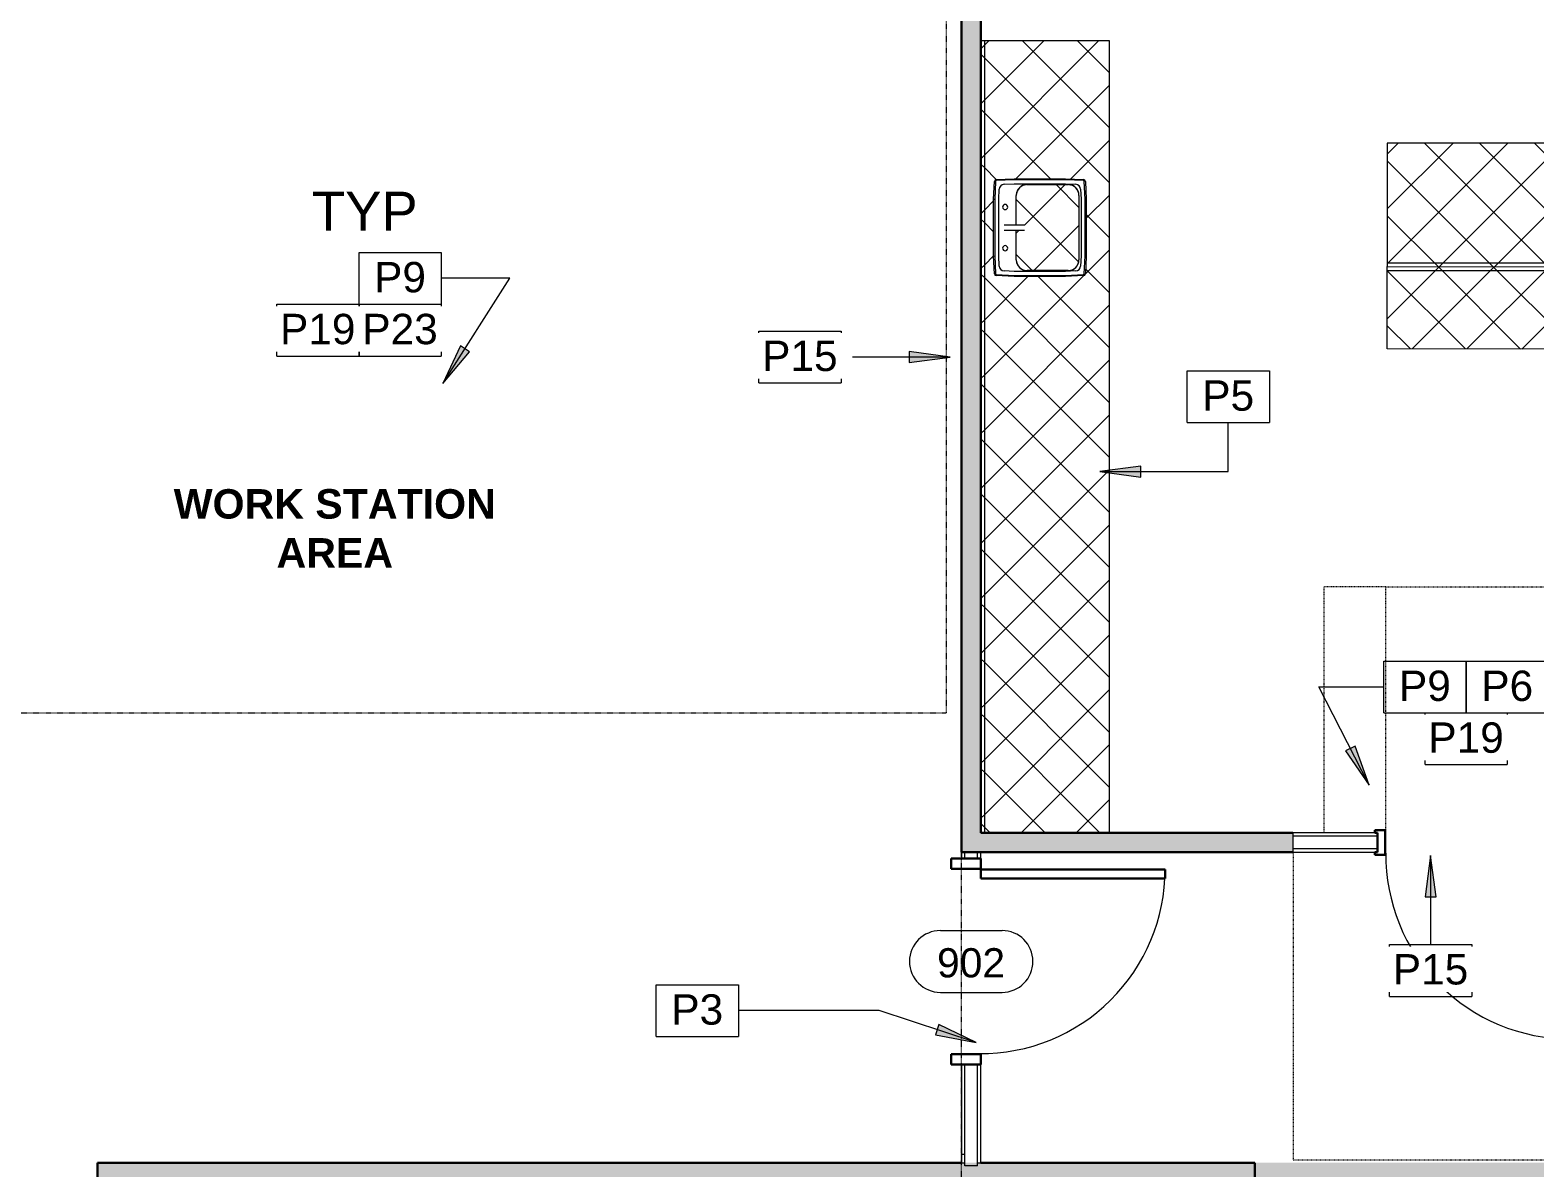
# Model space of a CAD drawing. Header units: inches. Extents: x 920 to 3181, y -644 to 1788.
# Drawn here: x 2166.4 to 2459, y 1256.9 to 1478 of the extents above; entities that cross this region are included whole.
import ezdxf

# ---------------------------------------------------------------- set-up
doc = ezdxf.new("R2010")
doc.units = ezdxf.units.IN
doc.header["$MEASUREMENT"] = 0
for name, pattern in [('Dash', [0.25, 0.125, -0.125]), ('Dash 1_16_', [0.125, 0.0625, -0.0625]), ('Dash 1_32_', [0.0625, 0.03125, -0.03125])]:
    doc.linetypes.add(name, pattern=pattern)
for name, color, linetype, lineweight in [('A-ANNO-KEYN', 231, 'Continuous', 9), ('A-AREA-IDEN', 2, 'Continuous', 9), ('A-DETL', 90, 'Continuous', 9), ('A-DETL-GENF', 92, 'Continuous', 9), ('A-DOOR', 31, 'Continuous', 18), ('A-DOOR-FRAM', 31, 'Continuous', 30), ('A-DOOR-IDEN', 31, 'Continuous', 9), ('A-GENM', 13, 'Dash', 9), ('A-WALL', 113, 'Continuous', 13), ('A-WALL-PATT', 111, 'Continuous', 18), ('G-ANNO-TEXT', 231, 'Continuous', 9), ('I-WALL', 2, 'Continuous', 18), ('P-SANR-FIXT', 6, 'Continuous', 18), ('Q-CASE', 31, 'Continuous', 18)]:
    doc.layers.add(name, color=color, linetype=linetype, lineweight=lineweight)
doc.styles.add('Arial_2', font='arial.ttf', dxfattribs={"height": 5.901198})
doc.styles.add('Swis721 Lt BT_1', font='swissl.ttf', dxfattribs={"height": 5.676425})
doc.styles.add('Swis721 Lt BT_2', font='swissl.ttf', dxfattribs={"height": 7.568567})
doc.styles.add('Swis721 Lt BT_B', font='', dxfattribs={"height": 5.72265})
doc.styles.get('Swis721 Lt BT_B').set_extended_font_data('Swis721 Lt BT', bold=True)
pattern_1 = [(315, (20.989, 961), (5.341485, 5.341485), []), (45, (20.989, 961), (-5.341485, 5.341485), [])]
pattern_2 = [(0, (1390.251, 0), (20.48, 5.12), [0.845, -14.515, 0.845, -14.515, -81.92]), (0, (1390.251, 0), (20.48, 5.12), [-30.72, 0.845, -29.875, 0.845, -14.515, -35.84]), (0, (1390.251, 0), (20.48, 5.12), [-76.8, 0.845, -9.395, 0.845, -24.755]), (120, (1397.931, 2.56), (-14.67405, 15.1762), [0.845, -14.515, 0.845, -14.515, -81.92]), (120, (1397.931, 2.56), (-14.67405, 15.1762), [-30.72, 0.845, -29.875, 0.845, -14.515, -35.84]), (120, (1397.931, 2.56), (-14.67405, 15.1762), [-76.8, 0.845, -9.395, 0.845, -24.755]), (240, (1400.491, 12.8), (-5.80595, -20.2962), [0.845, -14.515, 0.845, -14.515, -81.92]), (240, (1400.491, 12.8), (-5.80595, -20.2962), [-30.72, 0.845, -29.875, 0.845, -14.515, -35.84]), (240, (1400.491, 12.8), (-5.80595, -20.2962), [-76.8, 0.845, -9.395, 0.845, -24.755])]

# ---------------------------------------------------------------- blocks, each defined once
blk = doc.blocks.new('C-Counter Top - ADJ HEIGHT-4930316-FIRST FLOOR CONSTRUCTION PLAN')
at = {"layer": 'Q-CASE', "lineweight": 9}
h = blk.add_hatch(dxfattribs=at)
h.set_pattern_fill('FP_5', color=256, style=0, pattern_type=2)
h.set_pattern_definition(pattern_1)
h.paths.add_polyline_path([(-47.26, -0.75), (106.68, -0.75), (106.68, 0), (-47.26, 0)], flags=0)
h = blk.add_hatch(dxfattribs=at)
h.set_pattern_fill('FP_5', color=256, style=0, pattern_type=2)
h.set_pattern_definition(pattern_1)
h.paths.add_polyline_path([(-47.26, -0.75), (-47.26, -25), (106.68, -25), (106.68, -0.75), (33.84, -0.75)], flags=0)
h.paths.add_polyline_path([(60.88, -6.51), (61.04, -2.99), (61.15, -2.74), (61.41, -2.63), (64.87, -2.48), (75.9, -2.48), (79.37, -2.63), (79.62, -2.74), (79.73, -3), (79.88, -6.52), (79.88, -16.44), (79.73, -19.97), (79.62, -20.21), (79.36, -20.32), (75.41, -20.48), (64.87, -20.48), (61.4, -20.32), (61.15, -20.21), (61.04, -19.96), (60.88, -16.44), (60.88, -6.52)], flags=0)
h.paths.add_polyline_path([(62.04, -16.44), (62.04, -16.98), (62.21, -17.78), (62.32, -17.96), (62.65, -18.46), (63.38, -18.92), (63.42, -18.93), (64.13, -19.08), (76.63, -19.08), (77.44, -18.9), (77.62, -18.79), (78.13, -18.44), (78.57, -17.73), (78.59, -17.69), (78.73, -16.98), (78.73, -8.98), (78.55, -8.17), (78.45, -7.99), (78.12, -7.49), (77.39, -7.04), (77.35, -7.02), (76.63, -6.88), (70.86, -6.88), (70.88, -7.87), (70.86, -8.38), (70.87, -8.38), (70.88, -8.57), (70.85, -8.68), (70.77, -8.82), (70.67, -8.91), (70.56, -8.97), (70.51, -8.99), (70.38, -9.01), (70.15, -8.95), (70.04, -8.88), (69.98, -8.79), (69.92, -8.68), (69.89, -8.57), (69.89, -8.48), (69.9, -8.38), (69.89, -8.23), (69.89, -7.73), (69.89, -6.88), (64.13, -6.88), (63.33, -7.06), (63.15, -7.16), (62.65, -7.49), (62.2, -8.22), (62.18, -8.27), (62.04, -8.98), (62.04, -12.27)], flags=0)
for p, q in [((106.68, -0.75), (106.68, 0)), ((-47.26, -0.75), (106.68, -0.75)), ((106.68, -25), (106.68, -0.75)), ((-47.26, -25), (106.68, -25))]:
    blk.add_line(p, q, dxfattribs=at)
blk = doc.blocks.new('P-Sink-Rectangular - PSR1918-3060176-FIRST FLOOR CONSTRUCTION PLAN')
at = {"layer": 'P-SANR-FIXT', "lineweight": 9}
for p, q in [((-8.99, 8.84), (-5.52, 9)), ((-5.51, 8.78), (-8.98, 8.63)), ((-5.52, 9), (5.52, 9)), ((-5.52, 9), (-5.51, 8.78)), ((5.51, 8.78), (-5.51, 8.78)), ((5.52, 9), (5.51, 8.78)), ((8.98, 8.63), (5.51, 8.78)), ((5.52, 9), (8.99, 8.84)), ((-9.5, 4.97), (-9.34, 8.49)), ((-9.13, 8.48), (-9.28, 4.96)), ((-8.5, 5.01), (-8.42, 6.97)), ((-7.47, 7.92), (-5.51, 8)), ((-5.51, 8), (5.51, 8)), ((5.51, 8), (7.47, 7.92)), ((8.42, 6.97), (8.5, 5.01)), ((9.28, 4.96), (9.13, 8.48)), ((9.34, 8.49), (9.5, 4.97)), ((-9.5, 4.97), (-9.28, 4.96)), ((-9.5, -4.97), (-9.5, 4.97)), ((-9.28, 4.96), (-9.28, -4.96)), ((-8.5, -5.01), (-8.5, 5.01)), ((-6.25, 4.6), (-0.49, 4.6)), ((-6.25, 4.6), (-0.49, 4.6)), ((0.48, 4.6), (6.25, 4.6)), ((0.48, 4.6), (6.25, 4.6)), ((8.5, 5.01), (8.5, -5.01)), ((9.5, 4.97), (9.28, 4.96)), ((9.28, -4.96), (9.28, 4.96)), ((9.5, 4.97), (9.5, -4.97)), ((-8.35, -5.5), (-8.35, 2.5)), ((-8.35, -5.5), (-8.35, 2.5)), ((8.35, 2.5), (8.35, -5.5)), ((8.35, 2.5), (8.35, -5.5)), ((-9.5, -4.97), (-9.28, -4.96)), ((-9.34, -8.49), (-9.5, -4.97)), ((-9.28, -4.96), (-9.13, -8.48)), ((-8.42, -6.97), (-8.5, -5.01)), ((8.5, -5.01), (8.42, -6.97)), ((9.13, -8.48), (9.28, -4.96)), ((9.5, -4.97), (9.28, -4.96)), ((9.5, -4.97), (9.34, -8.49)), ((-8.98, -8.63), (-5.51, -8.78)), ((-5.51, -8), (-7.47, -7.92)), ((6.25, -7.6), (-6.25, -7.6)), ((6.25, -7.6), (-6.25, -7.6)), ((5.51, -8), (-5.51, -8)), ((7.47, -7.92), (5.51, -8)), ((5.51, -8.78), (8.98, -8.63)), ((-5.52, -9), (-8.99, -8.84)), ((-5.52, -9), (-5.51, -8.78)), ((5.52, -9), (-5.52, -9)), ((-5.51, -8.78), (5.51, -8.78)), ((5.52, -9), (5.51, -8.78)), ((8.99, -8.84), (5.52, -9))]:
    blk.add_line(p, q, dxfattribs=at)
at = {"layer": 'P-SANR-FIXT', "lineweight": 9, "flags": 128}
for points in [[(-0.5, 6.97), (-0.5, 6.97), (-0.5, 6.96), (-0.5, 6.95), (-0.5, 6.94), (-0.5, 6.93), (-0.5, 6.91), (-0.5, 6.89), (-0.5, 6.87), (-0.5, 6.84), (-0.5, 6.81), (-0.5, 6.78), (-0.5, 6.74), (-0.5, 6.7), (-0.5, 6.66), (-0.5, 6.62), (-0.5, 6.57), (-0.5, 6.52), (-0.5, 6.47), (-0.5, 6.42), (-0.5, 6.36), (-0.5, 6.3), (-0.5, 6.24), (-0.5, 6.18), (-0.5, 6.11), (-0.5, 6.05), (-0.5, 5.98), (-0.5, 5.91), (-0.5, 5.84), (-0.5, 5.77), (-0.5, 5.69), (-0.5, 5.62), (-0.5, 5.54), (-0.5, 5.46), (-0.5, 5.39), (-0.5, 5.31), (-0.5, 5.23), (-0.5, 5.15), (-0.5, 5.07), (-0.5, 4.99), (-0.5, 4.91), (-0.5, 4.83), (-0.5, 4.75), (-0.5, 4.67), (-0.5, 4.59), (-0.5, 4.51), (-0.5, 4.44), (-0.5, 4.36), (-0.5, 4.28), (-0.5, 4.21), (-0.5, 4.13), (-0.5, 4.06), (-0.5, 3.99), (-0.5, 3.92), (-0.5, 3.86), (-0.5, 3.79), (-0.5, 3.73), (-0.5, 3.66), (-0.5, 3.61), (-0.5, 3.55), (-0.5, 3.49), (-0.5, 3.44), (-0.5, 3.39), (-0.5, 3.34), (-0.5, 3.3), (-0.5, 3.25), (-0.5, 3.21), (-0.5, 3.18), (-0.5, 3.14), (-0.5, 3.11), (-0.5, 3.08), (-0.5, 3.06), (-0.5, 3.04), (-0.5, 3.02), (-0.5, 3), (-0.5, 2.99), (-0.5, 2.98), (-0.5, 2.97), (-0.5, 2.97), (-0.5, 2.97)], [(0.5, 2.97), (0.5, 2.97), (0.5, 2.97), (0.5, 2.98), (0.5, 2.99), (0.5, 3.01), (0.5, 3.02), (0.5, 3.05), (0.5, 3.07), (0.5, 3.1), (0.5, 3.13), (0.5, 3.16), (0.5, 3.19), (0.5, 3.23), (0.5, 3.27), (0.5, 3.32), (0.5, 3.36), (0.5, 3.41), (0.5, 3.46), (0.5, 3.52), (0.5, 3.57), (0.5, 3.63), (0.5, 3.69), (0.5, 3.76), (0.5, 3.82), (0.5, 3.89), (0.5, 3.95), (0.5, 4.02), (0.5, 4.1), (0.5, 4.17), (0.5, 4.24), (0.5, 4.32), (0.5, 4.39), (0.5, 4.47), (0.5, 4.55), (0.5, 4.63), (0.5, 4.71), (0.5, 4.79), (0.5, 4.87), (0.5, 4.95), (0.5, 5.03), (0.5, 5.11), (0.5, 5.19), (0.5, 5.26), (0.5, 5.34), (0.5, 5.42), (0.5, 5.5), (0.5, 5.58), (0.5, 5.65), (0.5, 5.73), (0.5, 5.8), (0.5, 5.87), (0.5, 5.94), (0.5, 6.01), (0.5, 6.08), (0.5, 6.14), (0.5, 6.21), (0.5, 6.27), (0.5, 6.33), (0.5, 6.39), (0.5, 6.44), (0.5, 6.49), (0.5, 6.55), (0.5, 6.59), (0.5, 6.64), (0.5, 6.68), (0.5, 6.72), (0.5, 6.76), (0.5, 6.79), (0.5, 6.82), (0.5, 6.85), (0.5, 6.88), (0.5, 6.9), (0.5, 6.92), (0.5, 6.93), (0.5, 6.95), (0.5, 6.96), (0.5, 6.96), (0.5, 6.97), (0.5, 6.97)]]:
    blk.add_lwpolyline(points, dxfattribs=at)
at = {"layer": 'P-SANR-FIXT', "lineweight": 9}
for centre, radius, start, end in [((-8.97, 8.47), 0.371, 92.5667, 177.4333), ((8.97, 8.47), 0.371, 2.5667, 87.4333), ((-8.97, 8.47), 0.156, 92.5667, 177.4333), ((-7.42, 6.92), 0.995, 92.5667, 177.4333), ((-4, 6.75), 0.5, 360, 180), ((-4, 6.75), 0.5, 180, 360), ((4, 6.75), 0.5, 360, 180), ((4, 6.75), 0.5, 180, 360), ((7.42, 6.92), 0.995, 2.5667, 87.4333), ((8.97, 8.47), 0.156, 2.5667, 87.4333), ((-6.25, 2.5), 2.1, 90, 180), ((-6.25, 2.5), 2.1, 90, 180), ((-6.25, 2.5), 2.1, 160.0288, 180), ((-6.25, 2.5), 2.1, 115.0288, 154.9712), ((-6.25, 2.5), 2.1, 90, 109.9712), ((6.25, 2.5), 2.1, 70.0288, 90), ((6.25, 2.5), 2.1, 0, 90), ((6.25, 2.5), 2.1, 0, 90), ((6.25, 2.5), 2.1, 25.0288, 64.9712), ((6.25, 2.5), 2.1, 0, 19.9712), ((-6.25, -5.5), 2.1, 180, 199.9712), ((-6.25, -5.5), 2.1, 180, 270), ((-6.25, -5.5), 2.1, 180, 270), ((6.25, -5.5), 2.1, 270, 360), ((6.25, -5.5), 2.1, 270, 360), ((6.25, -5.5), 2.1, 340.0288, 360), ((-8.97, -8.47), 0.371, 182.5667, 267.4333), ((-8.97, -8.47), 0.156, 182.5667, 267.4333), ((-7.42, -6.92), 0.995, 182.5667, 267.4333), ((-6.25, -5.5), 2.1, 205.0288, 244.9712), ((-6.25, -5.5), 2.1, 250.0288, 270), ((6.25, -5.5), 2.1, 270, 289.9712), ((6.25, -5.5), 2.1, 295.0288, 334.9712), ((7.42, -6.92), 0.995, 272.5667, 357.4333), ((8.97, -8.47), 0.156, 272.5667, 357.4333), ((8.97, -8.47), 0.371, 272.5667, 357.4333)]:
    blk.add_arc(centre, radius, start, end, dxfattribs=at)
blk = doc.blocks.new('Single Flush - OTJ_SOLIDFLUSH_ALUM-4928999-FIRST FLOOR CONSTRUCTION PLAN')
at = {"layer": 'A-DOOR', "lineweight": 30}
for p, q in [((16.15625, -1.875), (17.90625, -1.875)), ((16.15625, -37.6875), (16.15625, -1.875)), ((17.90625, -1.875), (17.90625, -37.6875)), ((17.90625, -37.6875), (16.15625, -37.6875))]:
    blk.add_line(p, q, dxfattribs=at)
at = {"layer": 'A-DOOR', "lineweight": 9}
blk.add_arc((17.90625, -1.875), 35.8125, 179.5, 270, dxfattribs=at)
at = {"layer": 'A-DOOR-FRAM'}
for p, q in [((-20, 3.875), (-20, -1.875)), ((-20, 3.875), (-18, 3.875)), ((-18, 3.875), (-18, -1.875)), ((18.000004, 3.875), (18.000004, -1.875)), ((18.000004, 3.875), (20.000004, 3.875)), ((20.000004, 3.875), (20.000004, -1.875)), ((-20, -1.875), (-18, -1.875)), ((18.000004, -1.875), (20.000004, -1.875))]:
    blk.add_line(p, q, dxfattribs=at)
blk = doc.blocks.new('C-Counter Top1 - 24_ Depth-4950760-FIRST FLOOR CONSTRUCTION PLAN')
at = {"layer": 'Q-CASE', "lineweight": 9}
h = blk.add_hatch(dxfattribs=at)
h.set_pattern_fill('FP_12', color=256, style=0, pattern_type=2)
h.set_pattern_definition([(225.038, (2483.616, 1432.757), (5.345026, -5.33794), []), (315.038, (2483.616, 1432.757), (5.33794, 5.345026), [])])
h.paths.add_polyline_path([(-47.26, 0), (-47.26, -24), (54.32, -24), (54.3, 0), (1.17, 0)], flags=0)
for p, q in [((-47.26, 0), (-47.26, -24)), ((54.32, -24), (54.32, 0)), ((54.32, -0.75), (-47.26, -0.75)), ((-47.26, -24), (54.32, -24))]:
    blk.add_line(p, q, dxfattribs=at)
blk = doc.blocks.new('C-Counter Top1 - 16_ Depth_ Bar Height-4950774-FIRST FLOOR CONSTRUCTION PLAN')
at = {"layer": 'Q-CASE', "lineweight": 9}
h = blk.add_hatch(dxfattribs=at)
h.set_pattern_fill('FP_13', color=256, style=0, pattern_type=2)
h.set_pattern_definition([(225.038, (2483.629, 1432.757), (5.345026, -5.33794), []), (315.038, (2483.629, 1432.757), (5.33794, 5.345026), [])])
h.paths.add_polyline_path([(-47.26, 16), (-47.25, 0), (54.32, 0), (54.32, 16), (1.18, 16)], flags=0)
for p, q in [((-47.26, 16), (54.32, 16)), ((-47.26, 0), (-47.26, 16)), ((54.32, 16), (54.32, 0)), ((54.32, 0.75), (-47.26, 0.75)), ((54.32, 0), (-47.26, 0))]:
    blk.add_line(p, q, dxfattribs=at)
blk = doc.blocks.new('Single Flush w-Small Louvre - Int-L-WDMF-36_ x 84_-4979917-FIRST FLOOR CONSTRUCTION PLAN')
at = {"layer": 'A-DOOR', "lineweight": 30}
for p, q in [((16.16, -2.38), (17.91, -2.38)), ((16.16, -38.19), (16.16, -2.38)), ((17.91, -2.38), (17.91, -38.19)), ((17.91, -38.19), (16.16, -38.19))]:
    blk.add_line(p, q, dxfattribs=at)
at = {"layer": 'A-DOOR', "lineweight": 9}
blk.add_arc((17.91, -2.38), 35.81, 179.5, 270, dxfattribs=at)
at = {"layer": 'A-DOOR-FRAM'}
for p, q in [((-20, 2.38), (-20, 1.87)), ((-20, 2.38), (-18, 2.38)), ((-20, 1.87), (-19.5, 1.87)), ((-19.5, 1.87), (-19.5, -1.88)), ((-18, 2.38), (-18, -2.38)), ((18, 2.38), (18, -2.38)), ((18, 2.38), (20, 2.38)), ((19.5, 1.87), (19.5, -1.88)), ((19.5, 1.87), (20, 1.87)), ((20, 2.38), (20, 1.87)), ((-20, -2.38), (-20, -1.88)), ((-20, -1.88), (-19.5, -1.88)), ((-20, -2.38), (-18, -2.38)), ((18, -2.38), (20, -2.38)), ((19.5, -1.88), (20, -1.88)), ((20, -2.38), (20, -1.88))]:
    blk.add_line(p, q, dxfattribs=at)
at = {"layer": 'A-GENM'}
for p, q in [((-17.91, 49.69), (-29.91, 49.69)), ((-29.91, 1.87), (-29.91, 49.69)), ((-17.91, 49.69), (17.91, 49.69)), ((-17.91, 1.87), (-17.91, 49.69)), ((17.91, 1.87), (17.91, 49.69)), ((17.87, 1.87), (17.91, 1.87)), ((-35.91, -1.88), (-35.91, -61.69)), ((17.87, -1.88), (17.91, -1.88)), ((17.91, -1.88), (17.91, -61.69)), ((-35.91, -61.69), (17.91, -61.69))]:
    blk.add_line(p, q, dxfattribs=at)
blk = doc.blocks.new('Door Tag - Door Tag-41184-FIRST FLOOR CONSTRUCTION PLAN')
at = {"layer": 'A-DOOR-IDEN'}
for p, q in [((-0.09375, 0.09375), (0.09375, 0.09375)), ((-0.09375, -0.09375), (0.09375, -0.09375))]:
    blk.add_line(p, q, dxfattribs=at)
for centre, start, end in [((-0.09375, 0), 90, 270), ((0.09375, 0), 270, 90)]:
    blk.add_arc(centre, 0.09375, start, end, dxfattribs=at)
blk = doc.blocks.new('Keynote Tag - Keynote Number - Boxed-135510-FIRST FLOOR CONSTRUCTION PLAN')
at = {"layer": 'A-ANNO-KEYN'}
for p, q in [((-0.125, -0.0792), (-0.125, 0.0781)), ((-0.125, 0.0781), (0.125, 0.0781)), ((0.125, 0.0781), (0.125, -0.0792)), ((-0.125, -0.0792), (0.125, -0.0792))]:
    blk.add_line(p, q, dxfattribs=at)

msp = doc.modelspace()

# ---------------------------------------------------------------- hatches: boundary and pattern name
at = {"layer": 'A-ANNO-KEYN'}
for points in [[(2246.65, 1409.34), (2251.84, 1415.51), (2250.06, 1416.65)], [(2345.31, 1414.49), (2337.31, 1415.54), (2337.31, 1413.44)], [(2374.36, 1392.22), (2382.36, 1391.17), (2382.36, 1393.27)], [(2426.74, 1331.27), (2424.04, 1338.88), (2422.16, 1337.92)], [(2438.7, 1317.57), (2437.65, 1309.57), (2439.75, 1309.57)], [(2350.34, 1281.25), (2343.06, 1284.75), (2342.41, 1282.74)]]:
    msp.add_hatch(color=256, dxfattribs=at).paths.add_polyline_path(points, flags=0)
at = {"layer": 'A-DETL-GENF'}
h = msp.add_hatch(color=254, dxfattribs=at)
h.paths.add_polyline_path([(1785.93, 668.23), (2197.5, 668.23), (2197.5, 698.57), (2277.5, 698.57), (2277.5, 705), (2281.5, 705), (2281.5, 668.23), (2613.5, 668.23), (2613.5, 705), (2617.5, 705), (2617.5, 693.07), (2705.5, 693.07), (2705.5, 668.23), (2791.75, 668.23), (2791.75, 682.5), (2815.75, 682.5), (2815.75, 668.23), (3180.85, 668.23), (3180.85, 893.5), (3062.24, 893.5), (3062.24, 1257.87), (3053.5, 1257.87), (3053.52, 1256.51), (3057.74, 1256.51), (3057.74, 1238.51), (3039.74, 1238.51), (3039.74, 1254.12), (2819.5, 1254.12), (2819.5, 1233.5), (2794, 1233.5), (2794, 1254.12), (2606.5, 1254.12), (2606.5, 1237), (2588.5, 1237), (2588.5, 1250.56), (2494.5, 1250.56), (2494.5, 1198.56), (2525.98, 1198.56), (2525.98, 1194.56), (2494.5, 1194.56), (2494.5, 1191.56), (2490.5, 1191.56), (2490.5, 1254.56), (2492.38, 1254.56), (2492.38, 1257.87), (2404.5, 1257.87), (2404.5, 1219), (2392.5, 1219), (2392.5, 1250.56), (2333.53, 1250.56), (2333.53, 1208.56), (2311.53, 1208.56), (2311.53, 1232.56), (2210.5, 1232.56), (2210.5, 1102.56), (2248.5, 1102.56), (2248.5, 1098.56), (2210.5, 1098.56), (2210.5, 1084.56), (2354.5, 1084.56), (2354.5, 1098.56), (2266.5, 1098.56), (2266.5, 1102.56), (2354.5, 1102.56), (2354.5, 1161.64), (2358.5, 1161.64), (2358.5, 1106.56), (2400.5, 1106.56), (2400.5, 1109.59), (2404.5, 1109.59), (2404.5, 1073.1), (2400.5, 1073.1), (2400.5, 1076.56), (2358.5, 1076.56), (2358.5, 1018.56), (2354.5, 1018.56), (2354.5, 1080.56), (2210.5, 1080.56), (2210.5, 946.56), (2248.5, 946.56), (2248.5, 946.31), (2266.5, 946.31), (2266.5, 946.56), (2361.78, 946.56), (2361.78, 970.56), (2400.5, 970.56), (2400.5, 1037.1), (2404.5, 1037.1), (2404.5, 969), (2392.5, 969), (2392.5, 966.56), (2365.78, 966.56), (2365.78, 918.56), (2400.5, 918.56), (2400.5, 950.56), (2404.5, 950.56), (2404.5, 914.56), (2361.78, 914.56), (2361.78, 927.72), (2343.78, 927.72), (2343.78, 914.56), (2281.5, 914.56), (2281.5, 911.3), (2278.88, 911.3), (2278.88, 839.74), (2281.5, 839.74), (2281.5, 833.44), (2278.88, 833.44), (2278.88, 833), (2301.88, 833), (2301.88, 829), (2289.5, 829), (2289.5, 797.44), (2277.5, 797.44), (2277.5, 814.06), (2075.25, 814.06), (2075.25, 870.94), (1836.75, 870.94), (1836.75, 891.94), (1785.93, 891.94), (1785.93, 698.9)], flags=0)
h.paths.add_polyline_path([(2617.5, 668.23), (2661.5, 668.23), (2661.5, 689.07), (2617.5, 689.07)], flags=0)
h.paths.add_polyline_path([(2701.5, 668.23), (2701.5, 689.07), (2665.5, 689.07), (2665.5, 668.23), (2686.66, 668.23)], flags=0)
h.paths.add_polyline_path([(2277.5, 668.23), (2277.5, 694.57), (2201.5, 694.57), (2201.5, 668.23), (2267.4, 668.23)], flags=0)
h.paths.add_polyline_path([(2373.5, 675.14), (2373.5, 705), (2377.5, 705), (2377.5, 675.14)], flags=0)
h.paths.add_polyline_path([(2517.5, 675.14), (2517.5, 705), (2521.5, 705), (2521.5, 675.14)], flags=0)
h.paths.add_polyline_path([(2601.5, 705.44), (2601.5, 709), (2533.5, 709), (2533.5, 705.44), (2517.5, 705.44), (2517.5, 717), (2533.5, 717), (2533.5, 713), (2601.5, 713), (2601.5, 717), (2617.5, 717), (2617.5, 705.44), (2606.5, 705.44)], flags=0)
h.paths.add_polyline_path([(2281.67, 705.44), (2277.5, 705.44), (2277.5, 717), (2293.5, 717), (2293.5, 705.44), (2281.77, 705.44)], flags=0)
h.paths.add_polyline_path([(2373.5, 705.44), (2361.5, 705.44), (2361.5, 713), (2293.5, 713), (2293.5, 717), (2299.38, 717), (2299.38, 789.61), (2281.5, 789.61), (2281.5, 717.44), (2277.5, 717.44), (2277.5, 797), (2281.5, 797), (2281.5, 793.61), (2373.5, 793.61), (2373.5, 815.1), (2349.38, 815.1), (2349.38, 829), (2337.88, 829), (2337.88, 833), (2353.38, 833), (2353.38, 819.1), (2373.5, 819.1), (2373.5, 833), (2377.5, 833), (2377.5, 786.11), (2373.5, 786.11), (2373.5, 789.61), (2303.38, 789.61), (2303.38, 717), (2377.5, 717), (2377.5, 705.44)], flags=0)
h.paths.add_polyline_path([(2617.5, 717.44), (2613.5, 717.44), (2613.5, 821), (2601.5, 821), (2601.5, 833), (2617.5, 833), (2617.5, 758.29)], flags=0)
h.paths.add_polyline_path([(2517.5, 717.44), (2517.5, 744.12), (2521.5, 744.12), (2521.5, 717.44)], flags=0)
h.paths.add_polyline_path([(2377.5, 717.44), (2373.5, 717.44), (2373.5, 744.11), (2377.5, 744.11)], flags=0)
h.paths.add_polyline_path([(2883.25, 746.25), (2883.25, 842.25), (3034, 842.25), (3034, 820.25), (2905.25, 820.25), (2905.25, 746.25)], flags=0)
h.paths.add_polyline_path([(2783.25, 768), (2783.25, 855.02), (2797.25, 855.02), (2797.25, 768), (2791.75, 768)], flags=0)
h.paths.add_polyline_path([(2521.5, 786.11), (2517.5, 786.11), (2517.5, 833), (2533.5, 833), (2533.5, 821), (2521.5, 821), (2521.5, 814.06)], flags=0)
h.paths.add_polyline_path([(3162.74, 869.55), (3149.74, 869.55), (3149.74, 885.5), (3162.74, 885.5), (3162.74, 870)], flags=0)
h.paths.add_polyline_path([(3058, 870), (3038, 870), (3038, 890), (3057.87, 890), (3057.87, 889.13), (3058, 889.13), (3058, 885.5)], flags=0)
h.paths.add_polyline_path([(2281.5, 918.56), (2339.78, 918.56), (2339.78, 931.72), (2361.78, 931.72), (2361.78, 934.56), (2281.5, 934.56), (2281.5, 934.05)], flags=0)
h.paths.add_polyline_path([(2206.5, 934.19), (2277.5, 934.19), (2277.5, 934.56), (2266.5, 934.56), (2266.5, 938.56), (2361.78, 938.56), (2361.78, 942.56), (2210.5, 942.56), (2210.5, 938.56), (2212, 938.56), (2212, 934.56), (2206.5, 934.56)], flags=0)
h.paths.add_polyline_path([(2235.25, 934.56), (2215.75, 934.56), (2215.75, 938.56), (2248.5, 938.56), (2248.5, 934.56)], flags=0)
h.paths.add_polyline_path([(2606.5, 951), (2588.5, 951), (2588.5, 968.56), (2606.5, 968.56), (2606.5, 962.18)], flags=0)
h.paths.add_polyline_path([(2588.5, 969), (2588.5, 1194.56), (2561.98, 1194.56), (2561.98, 1198.56), (2588.5, 1198.56), (2588.5, 1236.56), (2592.5, 1236.56), (2592.5, 969)], flags=0)
h.paths.add_polyline_path([(2206.5, 977.94), (2207.25, 977.94), (2207.25, 1106.37), (2206.5, 1106.37), (2206.5, 1080.56)], flags=0)
h.paths.add_polyline_path([(2819.5, 988), (2794, 988), (2794, 1013.5), (2819.5, 1013.5)], flags=0)
h.paths.add_polyline_path([(3057.74, 992.51), (3039.74, 992.51), (3039.74, 1010.51), (3057.74, 1010.51)], flags=0)
h.paths.add_polyline_path([(2400.5, 1080.56), (2400.5, 1102.56), (2358.5, 1102.56), (2358.5, 1080.56), (2387.98, 1080.56)], flags=0)
h.paths.add_polyline_path([(2206.5, 1110.12), (2207.25, 1110.12), (2207.25, 1254.12), (2206.5, 1254.12), (2206.5, 1145.9)], flags=0)
h.paths.add_polyline_path([(3039.74, 1117.61), (3037.52, 1117.61), (3037.52, 1130.61), (3053.52, 1130.61), (3053.52, 1117.61)], flags=0)
h.paths.add_polyline_path([(2400.5, 1145.59), (2400.5, 1218.56), (2404.5, 1218.56), (2404.5, 1145.59)], flags=0)
h.paths.add_polyline_path([(2315.53, 1212.56), (2329.53, 1212.56), (2329.53, 1250.56), (2266.5, 1250.56), (2266.5, 1243), (2248.5, 1243), (2248.5, 1250.56), (2210.5, 1250.56), (2210.5, 1236.56), (2315.53, 1236.56), (2315.53, 1226.56)], flags=0)
at = {"layer": 'A-WALL-PATT', "lineweight": 9}
for points in [[(2347.5, 1318.25), (2351.25, 1318.25), (2351.25, 1519.5), (2347.5, 1519.5), (2347.5, 1322)], [(2404.5, 1318.25), (2411.88, 1318.25), (2411.88, 1322), (2351.25, 1322), (2351.25, 1318.25), (2376.25, 1318.25)], [(2393.82, 1254.12), (2404.5, 1254.12), (2404.5, 1257.87), (2179.5, 1257.87), (2179.5, 1254.12), (2392.5, 1254.12)]]:
    msp.add_hatch(color=7, dxfattribs=at).paths.add_polyline_path(points, flags=0)
h = msp.add_hatch(dxfattribs=at)
h.set_pattern_fill('FP_6', color=256, style=0, pattern_type=2)
h.set_pattern_definition(pattern_2)
h.paths.add_polyline_path([(2483.39, 1321.38), (2483.88, 1321.38), (2483.88, 1322), (2467.38, 1322), (2467.38, 1321.38)], flags=0)
h.paths.add_polyline_path([(2411.88, 1321.38), (2428.38, 1321.38), (2428.38, 1322), (2411.88, 1322)], flags=0)
h = msp.add_hatch(dxfattribs=at)
h.set_pattern_fill('FP_6', color=256, style=0, pattern_type=2)
h.set_pattern_definition(pattern_2)
h.paths.add_polyline_path([(2348.13, 1257.87), (2348.13, 1277), (2347.5, 1277), (2347.5, 1257.87)], flags=0)
h.paths.add_polyline_path([(2348.13, 1317), (2348.13, 1318.25), (2347.5, 1318.25), (2347.5, 1317)], flags=0)

# ---------------------------------------------------------------- linework, layer by layer
at = {"layer": 'A-ANNO-KEYN'}
for p, q in [((2259.7, 1429.79), (2246.35, 1429.79)), ((2246.65, 1409.34), (2259.7, 1429.79)), ((2250.06, 1416.65), (2246.65, 1409.34)), ((2251.84, 1415.51), (2250.06, 1416.65)), ((2246.65, 1409.34), (2251.84, 1415.51)), ((2331.46, 1414.49), (2324.08, 1414.49)), ((2345.31, 1414.49), (2331.46, 1414.49)), ((2345.31, 1414.49), (2337.31, 1415.54)), ((2337.31, 1415.54), (2337.31, 1413.44)), ((2337.31, 1413.44), (2345.31, 1414.49)), ((2399.36, 1392.22), (2399.36, 1401.75)), ((2382.36, 1393.27), (2374.36, 1392.22)), ((2382.36, 1391.17), (2382.36, 1393.27)), ((2374.36, 1392.22), (2382.36, 1391.17)), ((2374.36, 1392.22), (2399.36, 1392.22)), ((2416.99, 1350.37), (2429.61, 1350.37)), ((2426.74, 1331.27), (2416.99, 1350.37)), ((2424.04, 1338.88), (2422.16, 1337.92)), ((2422.16, 1337.92), (2426.74, 1331.27)), ((2426.74, 1331.27), (2424.04, 1338.88)), ((2438.7, 1317.57), (2437.65, 1309.57)), ((2439.75, 1309.57), (2438.7, 1317.57)), ((2438.7, 1317.57), (2438.7, 1300.29)), ((2437.65, 1309.57), (2439.75, 1309.57)), ((2331.46, 1287.44), (2304.13, 1287.44)), ((2350.34, 1281.25), (2331.46, 1287.44)), ((2343.06, 1284.75), (2342.41, 1282.74)), ((2350.34, 1281.25), (2343.06, 1284.75)), ((2342.41, 1282.74), (2350.34, 1281.25))]:
    msp.add_line(p, q, dxfattribs=at)
at = {"layer": 'A-DETL', "linetype": 'Dash 1_32_', "lineweight": 18}
for p, q in [((2344.5, 1496.06), (2344.5, 1345.25)), ((2344.5, 1345.25), (2103.25, 1345.25))]:
    msp.add_line(p, q, dxfattribs=at)
at = {"layer": 'A-DETL', "linetype": 'Dash 1_16_', "lineweight": 18}
msp.add_line((2347.5, 1245.94), (2347.5, 1480.14), dxfattribs=at)
at = {"layer": 'A-WALL', "lineweight": 18}
for p, q in [((2428.38, 1321.38), (2411.88, 1321.38)), ((2348.13, 1317), (2348.13, 1318.25)), ((2350.63, 1317), (2350.63, 1318.25)), ((2428.38, 1318.88), (2411.88, 1318.88)), ((2348.13, 1257.25), (2348.13, 1277)), ((2350.63, 1257.25), (2350.63, 1277))]:
    msp.add_line(p, q, dxfattribs=at)
at = {"layer": 'I-WALL', "color": 8, "lineweight": 30}
for p, q in [((2351.25, 1322), (2351.25, 1519.5)), ((2347.5, 1496.06), (2347.5, 1318.25)), ((2411.88, 1322), (2351.25, 1322)), ((2347.5, 1318.25), (2411.88, 1318.25)), ((2347.5, 1257.87), (2179.5, 1257.87)), ((2179.5, 1257.87), (2179.5, 1254.12)), ((2404.5, 1257.87), (2351.25, 1257.87)), ((2404.5, 1254.12), (2404.5, 1257.87))]:
    msp.add_line(p, q, dxfattribs=at)
at = {"layer": 'I-WALL'}
for p, q in [((2428.38, 1322), (2411.88, 1322)), ((2411.88, 1322), (2411.88, 1318.25)), ((2428.38, 1318.25), (2428.38, 1322)), ((2347.5, 1318.25), (2347.5, 1317)), ((2347.5, 1317), (2351.25, 1317)), ((2351.25, 1317), (2351.25, 1318.25)), ((2411.88, 1318.25), (2428.38, 1318.25)), ((2347.5, 1277), (2347.5, 1257.87)), ((2351.25, 1277), (2347.5, 1277)), ((2351.25, 1257.87), (2351.25, 1277)), ((2347.5, 1257.87), (2348.13, 1257.87)), ((2350.63, 1257.87), (2351.25, 1257.87))]:
    msp.add_line(p, q, dxfattribs=at)
at = {"layer": 'I-WALL', "lineweight": 9}
msp.add_line((2350.63, 1257.25), (2348.13, 1257.25), dxfattribs=at)

# ---------------------------------------------------------------- block references
at = {"layer": 'A-ANNO-KEYN', "xscale": 63.99999999999997, "yscale": 63.99999999999997, "zscale": 63.99999999999997}
for p in [(2238.35, 1429.82), (2316.08, 1414.53), (2399.36, 1406.82), (2453.61, 1350.4), (2438.7, 1295.29), (2296.13, 1287.48)]:
    msp.add_blockref('Keynote Tag - Keynote Number - Boxed-135510-FIRST FLOOR CONSTRUCTION PLAN', p, dxfattribs=at)
at = {"layer": 'A-DOOR'}
msp.add_blockref('Single Flush w-Small Louvre - Int-L-WDMF-36_ x 84_-4979917-FIRST FLOOR CONSTRUCTION PLAN', (2447.88, 1320.13), dxfattribs=at)
at = {"layer": 'A-DOOR', "rotation": 89.99999999999984}
msp.add_blockref('Single Flush - OTJ_SOLIDFLUSH_ALUM-4928999-FIRST FLOOR CONSTRUCTION PLAN', (2349.38, 1297), dxfattribs=at)
at = {"layer": 'A-DOOR-IDEN', "xscale": 63.99999999999997, "yscale": 63.99999999999997, "zscale": 63.99999999999997}
msp.add_blockref('Door Tag - Door Tag-41184-FIRST FLOOR CONSTRUCTION PLAN', (2349.38, 1297), dxfattribs=at)
at = {"layer": 'P-SANR-FIXT', "lineweight": 9, "rotation": 89.99999999999991}
msp.add_blockref('P-Sink-Rectangular - PSR1918-3060176-FIRST FLOOR CONSTRUCTION PLAN', (2362.73, 1439.65), dxfattribs=at)
at = {"layer": 'Q-CASE', "lineweight": 9}
for name, p, rotation in [('C-Counter Top - ADJ HEIGHT-4930316-FIRST FLOOR CONSTRUCTION PLAN', (2351.25, 1369.26), 89.99999999999991), ('C-Counter Top1 - 24_ Depth-4950760-FIRST FLOOR CONSTRUCTION PLAN', (2484.57, 1432.03), 179.9619465523711), ('C-Counter Top1 - 16_ Depth_ Bar Height-4950774-FIRST FLOOR CONSTRUCTION PLAN', (2484.58, 1432.03), 179.9619465523711)]:
    msp.add_blockref(name, p, dxfattribs=dict(at, rotation=rotation))

# ---------------------------------------------------------------- texts
at = {"layer": 'A-AREA-IDEN', "insert": (2225.64, 1388.81), "char_height": 5.7227, "width": 68.688, "attachment_point": 2, "line_spacing_factor": 0.998538, "style": 'Swis721 Lt BT_B'}
msp.add_mtext('WORK STATION\\PAREA', dxfattribs=at)
at = {"layer": 'A-DOOR-IDEN', "insert": (2349.35, 1299.58), "char_height": 5.676, "width": 15.12, "attachment_point": 2, "line_spacing_factor": 1.00667, "style": 'Swis721 Lt BT_1'}
msp.add_mtext('902', dxfattribs=at)
at = {"layer": 'G-ANNO-TEXT', "color": 7, "insert": (2221.2, 1446.63), "char_height": 7.569, "width": 21.504, "attachment_point": 1, "line_spacing_factor": 1.00667, "style": 'Swis721 Lt BT_2'}
msp.add_mtext('TYP', dxfattribs=at)

# ---------------------------------------------------------------- next in the draw order: texts
at = {"layer": 'A-ANNO-KEYN', "char_height": 5.901, "attachment_point": 2, "line_spacing_factor": 0.938532, "style": 'Arial_2', "bg_fill": 3, "box_fill_scale": 1.25, "bg_fill_color": 0, "bg_fill_transparency": 0}
for s, insert, width in [('P9', (2238.33, 1432.97), 12.024), ('P15', (2316.07, 1417.67), 17.496), ('P5', (2399.34, 1409.96), 12.024), ('P6', (2453.59, 1353.54), 12.024), ('P15', (2438.68, 1298.43), 17.496), ('P3', (2296.11, 1290.62), 12.024)]:
    msp.add_mtext(s, dxfattribs=dict(at, insert=insert, width=width))

# ---------------------------------------------------------------- next in the draw order: block references
at = {"layer": 'A-ANNO-KEYN', "xscale": 63.99999999999997, "yscale": 63.99999999999997, "zscale": 63.99999999999997}
for p in [(2222.35, 1419.75), (2437.61, 1350.4)]:
    msp.add_blockref('Keynote Tag - Keynote Number - Boxed-135510-FIRST FLOOR CONSTRUCTION PLAN', p, dxfattribs=at)

# ---------------------------------------------------------------- next in the draw order: texts
at = {"layer": 'A-ANNO-KEYN', "char_height": 5.901, "attachment_point": 2, "line_spacing_factor": 0.938532, "style": 'Arial_2', "bg_fill": 3, "box_fill_scale": 1.25, "bg_fill_color": 0, "bg_fill_transparency": 0}
for s, insert, width in [('P19', (2222.33, 1422.89), 17.496), ('P9', (2437.59, 1353.54), 12.024)]:
    msp.add_mtext(s, dxfattribs=dict(at, insert=insert, width=width))

# ---------------------------------------------------------------- next in the draw order: block references
at = {"layer": 'A-ANNO-KEYN', "xscale": 63.99999999999997, "yscale": 63.99999999999997, "zscale": 63.99999999999997}
for p in [(2238.35, 1419.75), (2445.61, 1340.33)]:
    msp.add_blockref('Keynote Tag - Keynote Number - Boxed-135510-FIRST FLOOR CONSTRUCTION PLAN', p, dxfattribs=at)

# ---------------------------------------------------------------- next in the draw order: texts
at = {"layer": 'A-ANNO-KEYN', "char_height": 5.901, "width": 17.496, "attachment_point": 2, "line_spacing_factor": 0.938532, "style": 'Arial_2', "bg_fill": 3, "box_fill_scale": 1.25, "bg_fill_color": 0, "bg_fill_transparency": 0}
for s, insert in [('P23', (2238.33, 1422.89)), ('P19', (2445.59, 1343.47))]:
    msp.add_mtext(s, dxfattribs=dict(at, insert=insert))

doc.saveas('drawing.dxf')
